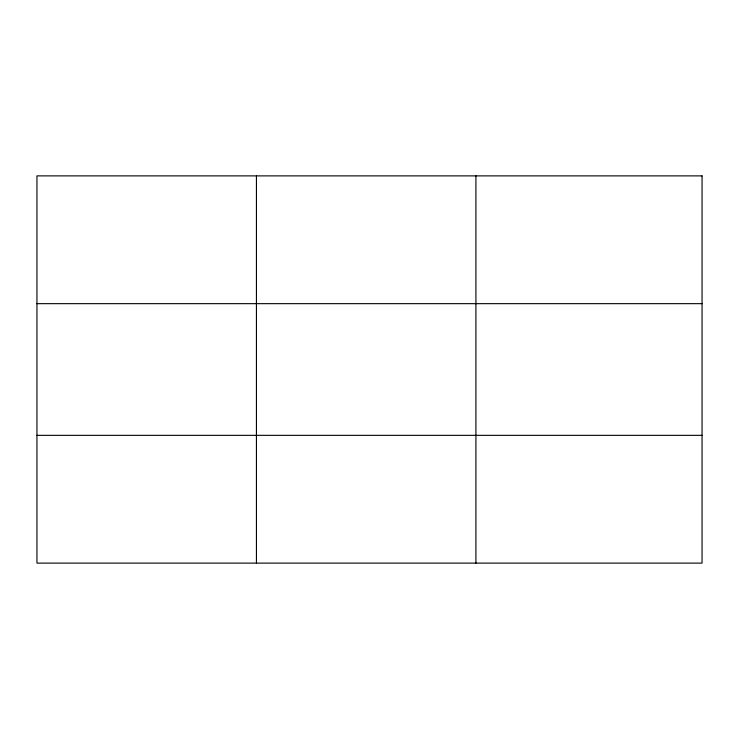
<?xml version="1.0" encoding="UTF-8"?>
<svg xmlns="http://www.w3.org/2000/svg" width="739" height="739" viewBox="0 0 739 739"><rect width="100%" height="100%" fill="white"/><g stroke="black" fill="none" stroke-linecap="round" stroke-linejoin="round"><path stroke-width="1.11" d="M256.433 563.118L256.433 175.882M475.916 563.118L475.916 175.882M36.95 303.664L702.05 303.664M36.95 435.336L702.05 435.336M702.05 175.882L702.05 563.118L36.95 563.118L36.95 175.882L702.05 175.882"/></g></svg>
